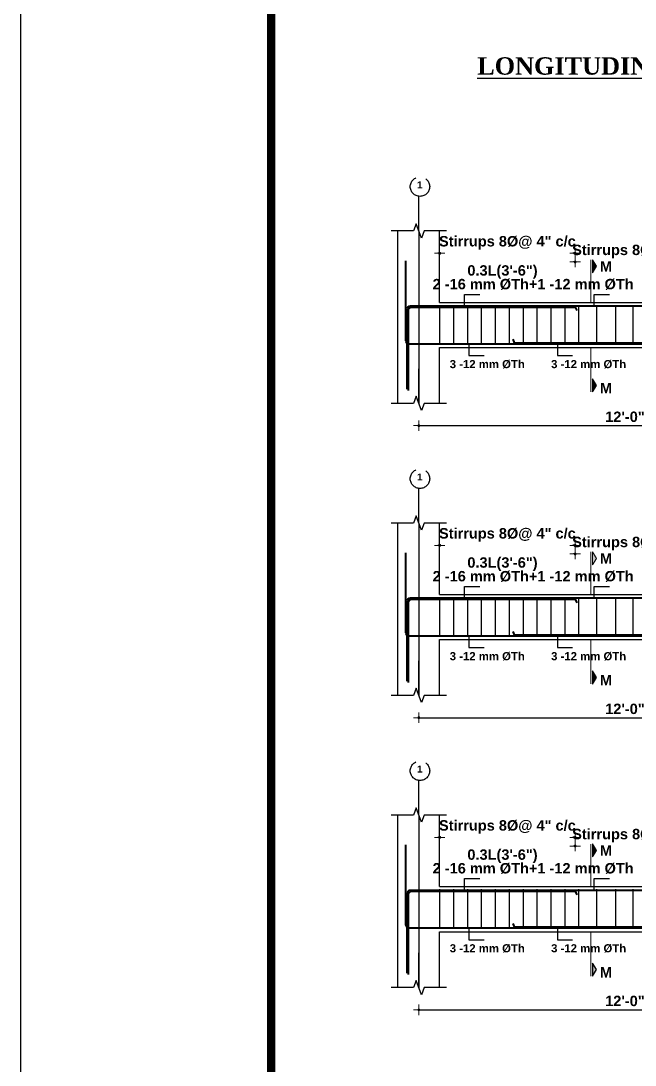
# Model space of a CAD drawing. Header units: inches. Extents: x -9998782 to 66725, y -6520505 to 8308.
# Drawn here: x -4996473 to -4996120, y -3258439 to -3257838 of the extents above; entities that cross this region are included whole.
import ezdxf

# ---------------------------------------------------------------- set-up
doc = ezdxf.new("R2010")
doc.units = ezdxf.units.IN
doc.header["$LTSCALE"] = 2
doc.header["$MEASUREMENT"] = 0
doc.header["$PDMODE"] = 34
doc.linetypes.add('ACAD_ISO02W100', pattern=[15, 12, -3])
doc.layers.get('0').update_dxf_attribs({"linetype": 'CONTINUOUS'})
doc.layers.get('DEFPOINTS').update_dxf_attribs({"color": 141, "linetype": 'CONTINUOUS'})
for name, color, linetype, lineweight in [('BAR', 5, 'CONTINUOUS', 40), ('dimension', 160, 'CONTINUOUS', 15), ('HATCH1', 4, 'ACAD_ISO02W100', 13), ('TEXT', 181, 'CONTINUOUS', 25)]:
    doc.layers.add(name, color=color, linetype=linetype, lineweight=lineweight)
doc.layers.add('STIRRUP', color=10, linetype='CONTINUOUS')
doc.styles.add('1.8 str', font='times.ttf', dxfattribs={"width": 0.8, "height": 6})
doc.styles.add('STYLE1', font='arialbd.ttf')
doc.dimstyles.new('1.4', dxfattribs={"dimscale": 0, "dimtxt": 6, "dimasz": 0.5, "dimexe": 2, "dimexo": 9, "dimgap": 2, "dimtad": 1, "dimdec": 0, "dimlfac": 0.5, "dimzin": 3, "dimdsep": 46, "dimlunit": 4, "dimtxsty": '1.8 str', "dimblk": 'DIM', "dimcen": 3, "dimdle": 3, "dimse1": 1, "dimse2": 1, "dimclrd": 256, "dimclre": 256, "dimclrt": 7, "dimadec": 1, "dimazin": 2, "dimtfac": 1, "dimtdec": 0, "dimtix": 1, "dimtofl": 0, "dimtmove": 2, "dimatfit": 3, "dimldrblk": 'arrow', "dimfxl": 2, "dimfrac": 2, "dimtolj": 2, "dimtzin": 0, "dimarcsym": 0})

# ---------------------------------------------------------------- blocks, each defined once
blk = doc.blocks.new('DIM')
at = {"layer": 'dimension'}
h = blk.add_hatch(color=256, dxfattribs=at)
h.paths.add_polyline_path([(0, 1.3), (0, 0), (1.3, 0, 0.414214)])
h.paths.add_polyline_path([(1.3, 0), (0, 0), (0, -1.3, 0.414214)])
h.paths.add_polyline_path([(0, 0), (-1.3, 0, 0.414214), (0, -1.3)])
h.paths.add_polyline_path([(0, 1.3, 0.414214), (-1.3, 0), (0, 0)])
for p, q in [((-6, 0), (6, 0)), ((0, 6), (0, -6))]:
    blk.add_line(p, q, dxfattribs=at)
blk.add_circle((0, 0), 1.28, dxfattribs=at)
blk = doc.blocks.new('*D867')
at = {"layer": 'DEFPOINTS', "color": 0, "ltscale": 10}
for p in [(-4996154.17, -3258308.12), (-4996232.17, -3258320.09), (-4996154.17, -3258324.66)]:
    blk.add_point(p, dxfattribs=at)
at = {"layer": 'dimension', "lineweight": -2, "ltscale": 10}
for p, q in [((-4996232.67, -3258308.12), (-4996233.17, -3258308.12)), ((-4996153.67, -3258308.12), (-4996153.17, -3258308.12))]:
    blk.add_line(p, q, dxfattribs=at)
at = {"layer": 'dimension', "lineweight": -2, "ltscale": 10, "xscale": 0.5, "yscale": 0.5, "zscale": 0.5}
blk.add_blockref('DIM', (-4996232.17, -3258308.12), dxfattribs=at)
at = {"layer": 'dimension', "lineweight": -2, "ltscale": 10, "xscale": 0.5, "yscale": 0.5, "zscale": 0.5, "rotation": 180}
blk.add_blockref('DIM', (-4996154.17, -3258308.12), dxfattribs=at)
at = {"layer": 'dimension', "color": 7, "ltscale": 10, "insert": (-4996193.17, -3258302.09), "char_height": 6, "attachment_point": 5, "style": 'STYLE1'}
blk.add_mtext('\\A2;Stirrups 8%%C@ 4" c/c', dxfattribs=at)
blk = doc.blocks.new('arrow')
at = {"layer": 'dimension'}
blk.add_lwpolyline([(1.2, 0, 0, 2.1, 0), (-2.3, 0, 0, 0, 0), (1.2, 0, 0, 0, 0)], format="xyseb", dxfattribs=at)
blk = doc.blocks.new('*D868')
at = {"layer": 'DEFPOINTS', "color": 0, "ltscale": 10}
for p in [(-4996078.82, -3258313.1), (-4996154.17, -3258329.64), (-4996078.82, -3258344.15)]:
    blk.add_point(p, dxfattribs=at)
at = {"layer": 'dimension', "lineweight": -2, "ltscale": 10}
for p, q in [((-4996154.67, -3258313.1), (-4996155.17, -3258313.1)), ((-4996078.32, -3258313.1), (-4996077.82, -3258313.1))]:
    blk.add_line(p, q, dxfattribs=at)
at = {"layer": 'dimension', "lineweight": -2, "ltscale": 10, "xscale": 0.5, "yscale": 0.5, "zscale": 0.5}
blk.add_blockref('DIM', (-4996154.17, -3258313.1), dxfattribs=at)
at = {"layer": 'dimension', "lineweight": -2, "ltscale": 10, "xscale": 0.5, "yscale": 0.5, "zscale": 0.5, "rotation": 180}
blk.add_blockref('DIM', (-4996078.82, -3258313.1), dxfattribs=at)
at = {"layer": 'dimension', "color": 7, "ltscale": 10, "insert": (-4996116.49, -3258307.07), "char_height": 6, "attachment_point": 5, "style": 'STYLE1'}
blk.add_mtext('\\A2;Stirrups 8%%C@ 6" c/c', dxfattribs=at)
blk = doc.blocks.new('*D873')
at = {"layer": 'DEFPOINTS', "color": 0, "ltscale": 10}
for p in [(-4996244.17, -3258394.61), (-4996006.82, -3258394.61), (-4996006.82, -3258407.43)]:
    blk.add_point(p, dxfattribs=at)
at = {"layer": 'dimension', "lineweight": -2, "ltscale": 10}
blk.add_line((-4996243.67, -3258407.43), (-4996007.32, -3258407.43), dxfattribs=at)
at = {"layer": 'dimension', "lineweight": -2, "ltscale": 10, "xscale": 0.5, "yscale": 0.5, "zscale": 0.5, "rotation": 180}
blk.add_blockref('DIM', (-4996244.17, -3258407.43), dxfattribs=at)
at = {"layer": 'dimension', "lineweight": -2, "ltscale": 10, "xscale": 0.5, "yscale": 0.5, "zscale": 0.5}
blk.add_blockref('DIM', (-4996006.82, -3258407.43), dxfattribs=at)
at = {"layer": 'dimension', "color": 7, "ltscale": 10, "insert": (-4996125.49, -3258402.36), "char_height": 6, "attachment_point": 5, "style": 'STYLE1'}
blk.add_mtext('\\A2;12\'-0"', dxfattribs=at)
blk = doc.blocks.new('*D893')
at = {"layer": 'DEFPOINTS', "color": 0, "ltscale": 10}
for p in [(-4996154.17, -3258139.82), (-4996232.17, -3258151.8), (-4996154.17, -3258156.37)]:
    blk.add_point(p, dxfattribs=at)
at = {"layer": 'dimension', "lineweight": -2, "ltscale": 10}
for p, q in [((-4996232.67, -3258139.82), (-4996233.17, -3258139.82)), ((-4996153.67, -3258139.82), (-4996153.17, -3258139.82))]:
    blk.add_line(p, q, dxfattribs=at)
at = {"layer": 'dimension', "lineweight": -2, "ltscale": 10, "xscale": 0.5, "yscale": 0.5, "zscale": 0.5}
blk.add_blockref('DIM', (-4996232.17, -3258139.82), dxfattribs=at)
at = {"layer": 'dimension', "lineweight": -2, "ltscale": 10, "xscale": 0.5, "yscale": 0.5, "zscale": 0.5, "rotation": 180}
blk.add_blockref('DIM', (-4996154.17, -3258139.82), dxfattribs=at)
at = {"layer": 'dimension', "color": 7, "ltscale": 10, "insert": (-4996193.17, -3258133.8), "char_height": 6, "attachment_point": 5, "style": 'STYLE1'}
blk.add_mtext('\\A2;Stirrups 8%%C@ 4" c/c', dxfattribs=at)
blk = doc.blocks.new('*D894')
at = {"layer": 'DEFPOINTS', "color": 0, "ltscale": 10}
for p in [(-4996078.82, -3258144.8), (-4996154.17, -3258161.35), (-4996078.82, -3258175.86)]:
    blk.add_point(p, dxfattribs=at)
at = {"layer": 'dimension', "lineweight": -2, "ltscale": 10}
for p, q in [((-4996154.67, -3258144.8), (-4996155.17, -3258144.8)), ((-4996078.32, -3258144.8), (-4996077.82, -3258144.8))]:
    blk.add_line(p, q, dxfattribs=at)
at = {"layer": 'dimension', "lineweight": -2, "ltscale": 10, "xscale": 0.5, "yscale": 0.5, "zscale": 0.5}
blk.add_blockref('DIM', (-4996154.17, -3258144.8), dxfattribs=at)
at = {"layer": 'dimension', "lineweight": -2, "ltscale": 10, "xscale": 0.5, "yscale": 0.5, "zscale": 0.5, "rotation": 180}
blk.add_blockref('DIM', (-4996078.82, -3258144.8), dxfattribs=at)
at = {"layer": 'dimension', "color": 7, "ltscale": 10, "insert": (-4996116.49, -3258138.78), "char_height": 6, "attachment_point": 5, "style": 'STYLE1'}
blk.add_mtext('\\A2;Stirrups 8%%C@ 6" c/c', dxfattribs=at)
blk = doc.blocks.new('*D899')
at = {"layer": 'DEFPOINTS', "color": 0, "ltscale": 10}
for p in [(-4996244.17, -3258226.32), (-4996006.82, -3258226.32), (-4996006.82, -3258239.13)]:
    blk.add_point(p, dxfattribs=at)
at = {"layer": 'dimension', "lineweight": -2, "ltscale": 10}
blk.add_line((-4996243.67, -3258239.13), (-4996007.32, -3258239.13), dxfattribs=at)
at = {"layer": 'dimension', "lineweight": -2, "ltscale": 10, "xscale": 0.5, "yscale": 0.5, "zscale": 0.5, "rotation": 180}
blk.add_blockref('DIM', (-4996244.17, -3258239.13), dxfattribs=at)
at = {"layer": 'dimension', "lineweight": -2, "ltscale": 10, "xscale": 0.5, "yscale": 0.5, "zscale": 0.5}
blk.add_blockref('DIM', (-4996006.82, -3258239.13), dxfattribs=at)
at = {"layer": 'dimension', "color": 7, "ltscale": 10, "insert": (-4996125.49, -3258234.07), "char_height": 6, "attachment_point": 5, "style": 'STYLE1'}
blk.add_mtext('\\A2;12\'-0"', dxfattribs=at)
blk = doc.blocks.new('*D901')
at = {"layer": 'DEFPOINTS', "color": 0, "ltscale": 10}
for p in [(-4996154.17, -3257971.53), (-4996232.17, -3257983.51), (-4996154.17, -3257988.07)]:
    blk.add_point(p, dxfattribs=at)
at = {"layer": 'dimension', "lineweight": -2, "ltscale": 10}
for p, q in [((-4996232.67, -3257971.53), (-4996233.17, -3257971.53)), ((-4996153.67, -3257971.53), (-4996153.17, -3257971.53))]:
    blk.add_line(p, q, dxfattribs=at)
at = {"layer": 'dimension', "lineweight": -2, "ltscale": 10, "xscale": 0.5, "yscale": 0.5, "zscale": 0.5}
blk.add_blockref('DIM', (-4996232.17, -3257971.53), dxfattribs=at)
at = {"layer": 'dimension', "lineweight": -2, "ltscale": 10, "xscale": 0.5, "yscale": 0.5, "zscale": 0.5, "rotation": 180}
blk.add_blockref('DIM', (-4996154.17, -3257971.53), dxfattribs=at)
at = {"layer": 'dimension', "color": 7, "ltscale": 10, "insert": (-4996193.17, -3257965.51), "char_height": 6, "attachment_point": 5, "style": 'STYLE1'}
blk.add_mtext('\\A2;Stirrups 8%%C@ 4" c/c', dxfattribs=at)
blk = doc.blocks.new('*D902')
at = {"layer": 'DEFPOINTS', "color": 0, "ltscale": 10}
for p in [(-4996078.82, -3257976.51), (-4996154.17, -3257993.05), (-4996078.82, -3258007.57)]:
    blk.add_point(p, dxfattribs=at)
at = {"layer": 'dimension', "lineweight": -2, "ltscale": 10}
for p, q in [((-4996154.67, -3257976.51), (-4996155.17, -3257976.51)), ((-4996078.32, -3257976.51), (-4996077.82, -3257976.51))]:
    blk.add_line(p, q, dxfattribs=at)
at = {"layer": 'dimension', "lineweight": -2, "ltscale": 10, "xscale": 0.5, "yscale": 0.5, "zscale": 0.5}
blk.add_blockref('DIM', (-4996154.17, -3257976.51), dxfattribs=at)
at = {"layer": 'dimension', "lineweight": -2, "ltscale": 10, "xscale": 0.5, "yscale": 0.5, "zscale": 0.5, "rotation": 180}
blk.add_blockref('DIM', (-4996078.82, -3257976.51), dxfattribs=at)
at = {"layer": 'dimension', "color": 7, "ltscale": 10, "insert": (-4996116.49, -3257970.49), "char_height": 6, "attachment_point": 5, "style": 'STYLE1'}
blk.add_mtext('\\A2;Stirrups 8%%C@ 6" c/c', dxfattribs=at)
blk = doc.blocks.new('*D907')
at = {"layer": 'DEFPOINTS', "color": 0, "ltscale": 10}
for p in [(-4996244.17, -3258058.03), (-4996006.82, -3258058.03), (-4996006.82, -3258070.84)]:
    blk.add_point(p, dxfattribs=at)
at = {"layer": 'dimension', "lineweight": -2, "ltscale": 10}
blk.add_line((-4996243.67, -3258070.84), (-4996007.32, -3258070.84), dxfattribs=at)
at = {"layer": 'dimension', "lineweight": -2, "ltscale": 10, "xscale": 0.5, "yscale": 0.5, "zscale": 0.5, "rotation": 180}
blk.add_blockref('DIM', (-4996244.17, -3258070.84), dxfattribs=at)
at = {"layer": 'dimension', "lineweight": -2, "ltscale": 10, "xscale": 0.5, "yscale": 0.5, "zscale": 0.5}
blk.add_blockref('DIM', (-4996006.82, -3258070.84), dxfattribs=at)
at = {"layer": 'dimension', "color": 7, "ltscale": 10, "insert": (-4996125.49, -3258065.78), "char_height": 6, "attachment_point": 5, "style": 'STYLE1'}
blk.add_mtext('\\A2;12\'-0"', dxfattribs=at)

msp = doc.modelspace()

# ---------------------------------------------------------------- hatches: boundary and pattern name
at = {"layer": 'TEXT', "ltscale": 10}
for points in [[(-4996144.18, -3257975.29), (-4996144.18, -3257982.79), (-4996141.87, -3257979.04)], [(-4996144.18, -3258051.43), (-4996144.18, -3258043.93), (-4996141.87, -3258047.68)], [(-4996144.18, -3258143.58), (-4996144.18, -3258151.09), (-4996141.87, -3258147.33)], [(-4996144.18, -3258219.72), (-4996144.18, -3258212.22), (-4996141.87, -3258215.97)], [(-4996144.18, -3258311.88), (-4996144.18, -3258319.38), (-4996141.87, -3258315.63)], [(-4996144.18, -3258388.02), (-4996144.18, -3258380.51), (-4996141.87, -3258384.26)]]:
    msp.add_hatch(color=256, dxfattribs=at).paths.add_polyline_path(points)

# ---------------------------------------------------------------- linework, layer by layer
for p, q in [((-4996244.17, -3257958.67), (-4996244.17, -3257938.72)), ((-4996244.17, -3257958.67), (-4996244.17, -3258058.03)), ((-4996244.17, -3258058.03), (-4996244.17, -3258038.08)), ((-4996244.17, -3258126.96), (-4996244.17, -3258107.01)), ((-4996244.17, -3258126.96), (-4996244.17, -3258226.32)), ((-4996244.17, -3258226.32), (-4996244.17, -3258206.37)), ((-4996244.17, -3258295.26), (-4996244.17, -3258275.31)), ((-4996244.17, -3258295.26), (-4996244.17, -3258394.61)), ((-4996244.17, -3258394.61), (-4996244.17, -3258374.66))]:
    msp.add_line(p, q)
at = {"ltscale": 10}
for p, q in [((-4996256.17, -3258025.84), (-4996256.17, -3257958.67)), ((-4996232.17, -3257999.84), (-4996232.17, -3257958.67)), ((-4996232.17, -3257999.84), (-4996033.87, -3257999.84)), ((-4996256.17, -3258058.03), (-4996256.17, -3258025.84)), ((-4996232.17, -3258058.03), (-4996232.17, -3258025.84)), ((-4996232.17, -3258025.84), (-4996035.65, -3258025.84)), ((-4996256.17, -3258194.13), (-4996256.17, -3258126.96)), ((-4996232.17, -3258168.13), (-4996232.17, -3258126.96)), ((-4996232.17, -3258168.13), (-4996033.87, -3258168.13)), ((-4996256.17, -3258226.32), (-4996256.17, -3258194.13)), ((-4996232.17, -3258226.32), (-4996232.17, -3258194.13)), ((-4996232.17, -3258194.13), (-4996035.65, -3258194.13)), ((-4996256.17, -3258362.42), (-4996256.17, -3258295.26)), ((-4996232.17, -3258336.42), (-4996232.17, -3258295.26)), ((-4996232.17, -3258336.42), (-4996033.87, -3258336.42)), ((-4996256.17, -3258394.61), (-4996256.17, -3258362.42)), ((-4996232.17, -3258394.61), (-4996232.17, -3258362.42)), ((-4996232.17, -3258362.42), (-4996035.65, -3258362.42))]:
    msp.add_line(p, q, dxfattribs=at)
msp.add_lwpolyline([(-4996473.25, -3259492.71), (-4996473.25, -3257247.67), (-4993298.45, -3257247.67), (-4993298.45, -3259492.71)], close=True)
at = {"const_width": 4.8}
msp.add_lwpolyline([(-4993346.45, -3259444.71), (-4993346.45, -3257295.67), (-4996329.25, -3257295.67), (-4996329.25, -3259444.71)], close=True, dxfattribs=at)
at = {"linetype": 'Continuous', "ltscale": 10}
for points in [[(-4996228.17, -3257958.67), (-4996241.17, -3257958.67), (-4996242.67, -3257962.79), (-4996245.67, -3257954.55), (-4996247.17, -3257958.67), (-4996260.17, -3257958.67)], [(-4996228.17, -3258058.03), (-4996241.17, -3258058.03), (-4996242.67, -3258062.15), (-4996245.67, -3258053.91), (-4996247.17, -3258058.03), (-4996260.17, -3258058.03)], [(-4996228.17, -3258126.96), (-4996241.17, -3258126.96), (-4996242.67, -3258131.09), (-4996245.67, -3258122.84), (-4996247.17, -3258126.96), (-4996260.17, -3258126.96)], [(-4996228.17, -3258226.32), (-4996241.17, -3258226.32), (-4996242.67, -3258230.44), (-4996245.67, -3258222.2), (-4996247.17, -3258226.32), (-4996260.17, -3258226.32)], [(-4996228.17, -3258295.26), (-4996241.17, -3258295.26), (-4996242.67, -3258299.38), (-4996245.67, -3258291.14), (-4996247.17, -3258295.26), (-4996260.17, -3258295.26)], [(-4996228.17, -3258394.61), (-4996241.17, -3258394.61), (-4996242.67, -3258398.74), (-4996245.67, -3258390.49), (-4996247.17, -3258394.61), (-4996260.17, -3258394.61)]]:
    msp.add_lwpolyline(points, dxfattribs=at)
at = {"layer": 'BAR', "ltscale": 10}
for points in [[(-4996232.17, -3258023.84), (-4996249.65, -3258023.84, -0.414214), (-4996251.67, -3258021.82), (-4996251.67, -3257975.84)], [(-4996250.92, -3258049.84), (-4996250.92, -3258003.85, -0.414214), (-4996248.9, -3258001.84), (-4996232.17, -3258001.84)], [(-4996250.17, -3258050.59), (-4996250.17, -3258004.6, -0.414214), (-4996248.15, -3258002.59), (-4996232.17, -3258002.59)], [(-4996232.17, -3258192.13), (-4996249.65, -3258192.13, -0.414214), (-4996251.67, -3258190.12), (-4996251.67, -3258144.13)], [(-4996250.92, -3258218.13), (-4996250.92, -3258172.15, -0.414214), (-4996248.9, -3258170.13), (-4996232.17, -3258170.13)], [(-4996250.17, -3258218.88), (-4996250.17, -3258172.9, -0.414214), (-4996248.15, -3258170.88), (-4996232.17, -3258170.88)], [(-4996232.17, -3258360.42), (-4996249.65, -3258360.42, -0.414214), (-4996251.67, -3258358.41), (-4996251.67, -3258312.42)], [(-4996250.92, -3258386.42), (-4996250.92, -3258340.44, -0.414214), (-4996248.9, -3258338.42), (-4996232.17, -3258338.42)], [(-4996250.17, -3258387.17), (-4996250.17, -3258341.19, -0.414214), (-4996248.15, -3258339.17), (-4996232.17, -3258339.17)]]:
    msp.add_lwpolyline(points, format="xyb", dxfattribs=at)
for points in [[(-4996244.17, -3258001.84), (-4996102.17, -3258001.84)], [(-4996244.17, -3258002.59), (-4996154.17, -3258002.59), (-4996153.21, -3258004.59)], [(-4996102.17, -3258023.84), (-4996244.17, -3258023.84)], [(-4996190.12, -3258021.09), (-4996189.17, -3258023.09), (-4996102.17, -3258023.09)], [(-4996244.17, -3258170.13), (-4996102.17, -3258170.13)], [(-4996244.17, -3258170.88), (-4996154.17, -3258170.88), (-4996153.21, -3258172.88)], [(-4996102.17, -3258192.13), (-4996244.17, -3258192.13)], [(-4996190.12, -3258189.38), (-4996189.17, -3258191.38), (-4996102.17, -3258191.38)], [(-4996244.17, -3258338.42), (-4996102.17, -3258338.42)], [(-4996244.17, -3258339.17), (-4996154.17, -3258339.17), (-4996153.21, -3258341.17)], [(-4996102.17, -3258360.42), (-4996244.17, -3258360.42)], [(-4996190.12, -3258357.67), (-4996189.17, -3258359.67), (-4996102.17, -3258359.67)]]:
    msp.add_lwpolyline(points, dxfattribs=at)
at = {"layer": 'dimension', "ltscale": 10}
for p, q in [((-4996145.04, -3257999.84), (-4996145.04, -3257975.34)), ((-4996145.04, -3258051.38), (-4996145.04, -3258025.84)), ((-4996145.04, -3258168.13), (-4996145.04, -3258143.63)), ((-4996145.04, -3258219.67), (-4996145.04, -3258194.13)), ((-4996145.04, -3258336.42), (-4996145.04, -3258311.93)), ((-4996145.04, -3258387.97), (-4996145.04, -3258362.42))]:
    msp.add_line(p, q, dxfattribs=at)
for points in [[(-4996144.18, -3257982.79), (-4996144.18, -3257975.29), (-4996141.87, -3257979.04), (-4996144.18, -3257982.79)], [(-4996144.18, -3258151.09), (-4996144.18, -3258143.58), (-4996141.87, -3258147.33), (-4996144.18, -3258151.09)], [(-4996144.18, -3258319.38), (-4996144.18, -3258311.88), (-4996141.87, -3258315.63), (-4996144.18, -3258319.38)]]:
    msp.add_lwpolyline(points, dxfattribs=at)
at = {"layer": 'HATCH1', "lineweight": 25}
for centre in [(-4996243.49, -3257933.15), (-4996243.49, -3258101.44), (-4996243.49, -3258269.73)]:
    msp.add_circle(centre, 5.6, dxfattribs=at)
at = {"layer": 'STIRRUP'}
for p, q in [((-4996232.17, -3258001.44), (-4996232.17, -3258024.24)), ((-4996224.17, -3258001.44), (-4996224.17, -3258024.24)), ((-4996216.17, -3258001.44), (-4996216.17, -3258024.24)), ((-4996208.17, -3258001.44), (-4996208.17, -3258024.24)), ((-4996200.17, -3258001.44), (-4996200.17, -3258024.24)), ((-4996192.17, -3258001.44), (-4996192.17, -3258024.24)), ((-4996184.17, -3258001.44), (-4996184.17, -3258024.24)), ((-4996176.17, -3258001.44), (-4996176.17, -3258024.24)), ((-4996168.17, -3258001.44), (-4996168.17, -3258024.24)), ((-4996160.17, -3258001.44), (-4996160.17, -3258024.24)), ((-4996152.17, -3258001.44), (-4996152.17, -3258024.24)), ((-4996141.9, -3258001.44), (-4996141.9, -3258024.24)), ((-4996130.85, -3258001.44), (-4996130.85, -3258024.24)), ((-4996121, -3258001.44), (-4996121, -3258024.24)), ((-4996232.17, -3258169.73), (-4996232.17, -3258192.53)), ((-4996224.17, -3258169.73), (-4996224.17, -3258192.53)), ((-4996216.17, -3258169.73), (-4996216.17, -3258192.53)), ((-4996208.17, -3258169.73), (-4996208.17, -3258192.53)), ((-4996200.17, -3258169.73), (-4996200.17, -3258192.53)), ((-4996192.17, -3258169.73), (-4996192.17, -3258192.53)), ((-4996184.17, -3258169.73), (-4996184.17, -3258192.53)), ((-4996176.17, -3258169.73), (-4996176.17, -3258192.53)), ((-4996168.17, -3258169.73), (-4996168.17, -3258192.53)), ((-4996160.17, -3258169.73), (-4996160.17, -3258192.53)), ((-4996152.17, -3258169.73), (-4996152.17, -3258192.53)), ((-4996141.9, -3258169.73), (-4996141.9, -3258192.53)), ((-4996130.85, -3258169.73), (-4996130.85, -3258192.53)), ((-4996121, -3258169.73), (-4996121, -3258192.53)), ((-4996232.17, -3258338.02), (-4996232.17, -3258360.82)), ((-4996224.17, -3258338.02), (-4996224.17, -3258360.82)), ((-4996216.17, -3258338.02), (-4996216.17, -3258360.82)), ((-4996208.17, -3258338.02), (-4996208.17, -3258360.82)), ((-4996200.17, -3258338.02), (-4996200.17, -3258360.82)), ((-4996192.17, -3258338.02), (-4996192.17, -3258360.82)), ((-4996184.17, -3258338.02), (-4996184.17, -3258360.82)), ((-4996176.17, -3258338.02), (-4996176.17, -3258360.82)), ((-4996168.17, -3258338.02), (-4996168.17, -3258360.82)), ((-4996160.17, -3258338.02), (-4996160.17, -3258360.82)), ((-4996152.17, -3258338.02), (-4996152.17, -3258360.82)), ((-4996141.9, -3258338.02), (-4996141.9, -3258360.82)), ((-4996130.85, -3258338.02), (-4996130.85, -3258360.82)), ((-4996121, -3258338.02), (-4996121, -3258360.82))]:
    msp.add_line(p, q, dxfattribs=at)
at = {"layer": 'TEXT', "ltscale": 10}
for points in [[(-4996144.18, -3258043.93), (-4996144.18, -3258051.43), (-4996141.87, -3258047.68), (-4996144.18, -3258043.93)], [(-4996144.18, -3258212.22), (-4996144.18, -3258219.72), (-4996141.87, -3258215.97), (-4996144.18, -3258212.22)], [(-4996144.18, -3258380.51), (-4996144.18, -3258388.02), (-4996141.87, -3258384.26), (-4996144.18, -3258380.51)]]:
    msp.add_lwpolyline(points, dxfattribs=at)

# ---------------------------------------------------------------- texts
at = {"layer": 'HATCH1', "lineweight": 25, "style": 'STYLE1'}
for p in [(-4996245.18, -3257934.14), (-4996245.18, -3258102.43), (-4996245.18, -3258270.72)]:
    msp.add_text('1', height=4, dxfattribs=at).set_placement(p)
at = {"layer": 'TEXT', "ltscale": 10, "style": 'STYLE1'}
for s, height, p in [('M', 6, (-4996139.89, -3257982.13)), ('2 -16 mm %%CTh+1 -12 mm %%CTh', 6, (-4996236.2, -3257992.3)), ('3 -12 mm %%CTh ', 4.68, (-4996226.36, -3258037.73)), ('3 -12 mm %%CTh ', 4.68, (-4996167.99, -3258037.73)), ('M', 6, (-4996139.89, -3258052.26)), ('M', 6, (-4996139.89, -3258150.42)), ('2 -16 mm %%CTh+1 -12 mm %%CTh', 6, (-4996236.2, -3258160.59)), ('3 -12 mm %%CTh ', 4.68, (-4996226.36, -3258206.03)), ('3 -12 mm %%CTh ', 4.68, (-4996167.99, -3258206.03)), ('M', 6, (-4996139.89, -3258220.55)), ('M', 6, (-4996139.89, -3258318.71)), ('2 -16 mm %%CTh+1 -12 mm %%CTh', 6, (-4996236.2, -3258328.88)), ('3 -12 mm %%CTh ', 4.68, (-4996226.36, -3258374.32)), ('3 -12 mm %%CTh ', 4.68, (-4996167.99, -3258374.32)), ('M', 6, (-4996139.89, -3258388.84))]:
    msp.add_text(s, height=height, dxfattribs=at).set_placement(p)
at = {"layer": 'TEXT', "style": 'STYLE1'}
for p in [(-4996216.21, -3257984.42), (-4996216.21, -3258152.71), (-4996216.21, -3258321)]:
    msp.add_text('0.3L(3\'-6")', height=6, dxfattribs=at).set_placement(p)
at = {"layer": 'TEXT', "insert": (-4995858.07, -3257858.61), "char_height": 10, "width": 450.6233, "attachment_point": 3, "style": 'STYLE1'}
msp.add_mtext('{\\fTimes New Roman|b1|i0|c0|p18;\\LLONGITUDINAL SECTION OF BEAM ALONG  3-3}', dxfattribs=at)

# ---------------------------------------------------------------- dimensions: what is measured, and where the dimension line sits
at = {"layer": 'dimension', "ltscale": 10}
for base, p1, p2, text, picture, middle in [((-4996154.17, -3257971.53), (-4996232.17, -3257983.51), (-4996154.17, -3257988.07), 'Stirrups 8%%C@ 4" c/c', '*D901', (-4996193.17, -3257965.51)), ((-4996078.82, -3257976.51), (-4996154.17, -3257993.05), (-4996078.82, -3258007.57), 'Stirrups 8%%C@ 6" c/c', '*D902', (-4996116.49, -3257970.49)), ((-4996006.82, -3258070.84), (-4996244.17, -3258058.03), (-4996006.82, -3258058.03), '12\'-0"', '*D907', (-4996125.49, -3258065.78)), ((-4996154.17, -3258139.82), (-4996232.17, -3258151.8), (-4996154.17, -3258156.37), 'Stirrups 8%%C@ 4" c/c', '*D893', (-4996193.17, -3258133.8)), ((-4996078.82, -3258144.8), (-4996154.17, -3258161.35), (-4996078.82, -3258175.86), 'Stirrups 8%%C@ 6" c/c', '*D894', (-4996116.49, -3258138.78)), ((-4996006.82, -3258239.13), (-4996244.17, -3258226.32), (-4996006.82, -3258226.32), '12\'-0"', '*D899', (-4996125.49, -3258234.07)), ((-4996154.17, -3258308.12), (-4996232.17, -3258320.09), (-4996154.17, -3258324.66), 'Stirrups 8%%C@ 4" c/c', '*D867', (-4996193.17, -3258302.09)), ((-4996078.82, -3258313.1), (-4996154.17, -3258329.64), (-4996078.82, -3258344.15), 'Stirrups 8%%C@ 6" c/c', '*D868', (-4996116.49, -3258307.07)), ((-4996006.82, -3258407.43), (-4996244.17, -3258394.61), (-4996006.82, -3258394.61), '12\'-0"', '*D873', (-4996125.49, -3258402.36))]:
    dim = msp.add_linear_dim(base=base, p1=p1, p2=p2, text=text, dimstyle='1.4', override={"dimscale": 1, "dimtxsty": 'STYLE1'}, dxfattribs=at)
    dim.commit()
    dim.dimension.update_dxf_attribs({"geometry": picture, "text_midpoint": middle})

# ---------------------------------------------------------------- leaders
for points in [[(-4996217.81, -3258001.44), (-4996217.81, -3257995.23), (-4996209.09, -3257995.23)], [(-4996143.13, -3258001.44), (-4996143.13, -3257995.23), (-4996134.41, -3257995.23)], [(-4996215.33, -3258024.24), (-4996215.33, -3258030.45), (-4996206.61, -3258030.45)], [(-4996164.4, -3258024.24), (-4996164.4, -3258030.45), (-4996155.68, -3258030.45)], [(-4996217.81, -3258169.73), (-4996217.81, -3258163.52), (-4996209.09, -3258163.52)], [(-4996143.13, -3258169.73), (-4996143.13, -3258163.52), (-4996134.41, -3258163.52)], [(-4996215.33, -3258192.53), (-4996215.33, -3258198.74), (-4996206.61, -3258198.74)], [(-4996164.4, -3258192.53), (-4996164.4, -3258198.74), (-4996155.68, -3258198.74)], [(-4996217.81, -3258338.02), (-4996217.81, -3258331.81), (-4996209.09, -3258331.81)], [(-4996143.13, -3258338.02), (-4996143.13, -3258331.81), (-4996134.41, -3258331.81)], [(-4996215.33, -3258360.82), (-4996215.33, -3258367.03), (-4996206.61, -3258367.03)], [(-4996164.4, -3258360.82), (-4996164.4, -3258367.03), (-4996155.68, -3258367.03)]]:
    msp.add_leader(points, dimstyle='1.4', override={"dimscale": 1, "dimtxsty": 'STYLE1'}, dxfattribs=at)

doc.saveas('drawing.dxf')
